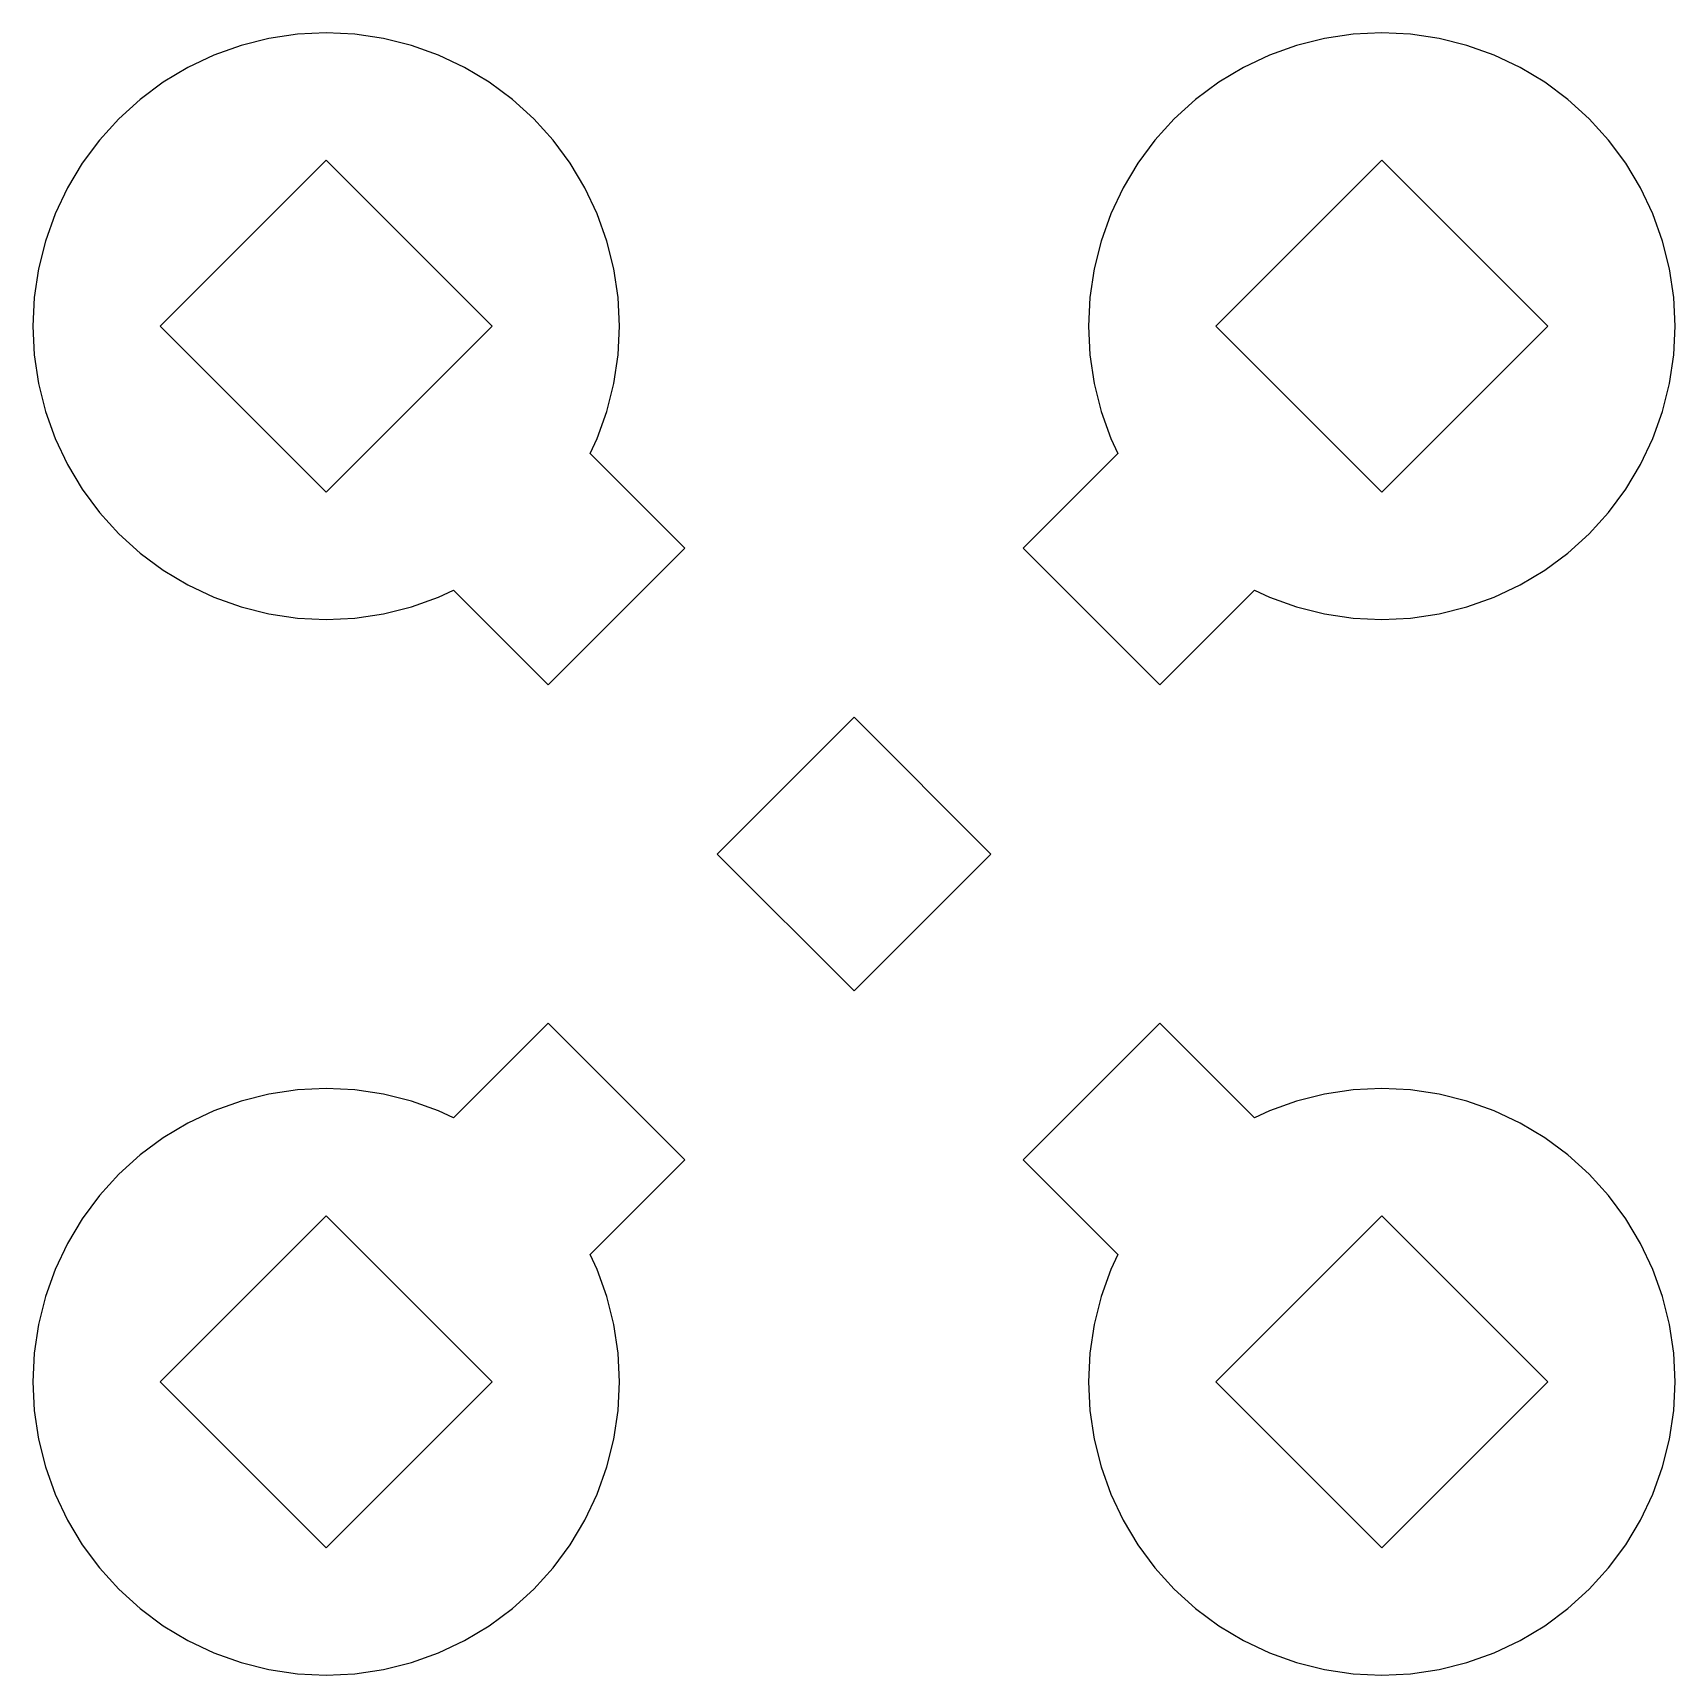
# Model space of a CAD drawing. Extents: x -7 to 7, y -7 to 7.
import ezdxf

# ---------------------------------------------------------------- set-up
doc = ezdxf.new("R2010")
doc.units = 0

msp = doc.modelspace()

# ---------------------------------------------------------------- linework, layer by layer
for p, q in [((-4.49719, 6.99718), (-4.74223, 6.98514)), ((-4.25214, 6.98514), (-4.49719, 6.99718)), ((4.49719, 6.99718), (4.25214, 6.98514)), ((4.74223, 6.98514), (4.49719, 6.99718)), ((-5.2229, 6.88953), (-5.4539, 6.80687)), ((-4.98491, 6.94914), (-5.2229, 6.88953)), ((-4.74223, 6.98514), (-4.98491, 6.94914)), ((-4.00948, 6.94914), (-4.25214, 6.98514)), ((-3.77148, 6.88953), (-4.00948, 6.94914)), ((-3.54048, 6.80687), (-3.77148, 6.88953)), ((3.77148, 6.88953), (3.54048, 6.80687)), ((4.00948, 6.94914), (3.77148, 6.88953)), ((4.25214, 6.98514), (4.00948, 6.94914)), ((4.98491, 6.94914), (4.74223, 6.98514)), ((5.2229, 6.88953), (4.98491, 6.94914)), ((5.4539, 6.80687), (5.2229, 6.88953)), ((-5.4539, 6.80687), (-5.67569, 6.702)), ((-3.3187, 6.702), (-3.54048, 6.80687)), ((3.54048, 6.80687), (3.3187, 6.702)), ((5.67569, 6.702), (5.4539, 6.80687)), ((-5.67569, 6.702), (-5.88611, 6.57585)), ((-3.10828, 6.57585), (-3.3187, 6.702)), ((3.3187, 6.702), (3.10828, 6.57585)), ((5.88611, 6.57585), (5.67569, 6.702)), ((-5.88611, 6.57585), (-6.08318, 6.42972)), ((-2.91121, 6.42972), (-3.10828, 6.57585)), ((3.10828, 6.57585), (2.91121, 6.42972)), ((6.08318, 6.42972), (5.88611, 6.57585)), ((-6.08318, 6.42972), (-6.26495, 6.26495)), ((-2.72942, 6.26495), (-2.91121, 6.42972)), ((2.91121, 6.42972), (2.72942, 6.26495)), ((6.26495, 6.26495), (6.08318, 6.42972)), ((-6.26495, 6.26495), (-6.42972, 6.08318)), ((-2.56465, 6.08316), (-2.72942, 6.26495)), ((2.72942, 6.26495), (2.56465, 6.08316)), ((6.42972, 6.08318), (6.26495, 6.26495)), ((-6.42972, 6.08318), (-6.57585, 5.88611)), ((-2.41852, 5.88611), (-2.56465, 6.08316)), ((2.56465, 6.08316), (2.41852, 5.88611)), ((6.57585, 5.88611), (6.42972, 6.08318)), ((-6.57585, 5.88611), (-6.702, 5.67569)), ((-5.91141, 4.49719), (-4.49719, 5.91141)), ((-4.49719, 5.91141), (-3.08298, 4.49719)), ((-2.29239, 5.67567), (-2.41852, 5.88611)), ((2.41852, 5.88611), (2.29239, 5.67567)), ((3.08298, 4.49719), (4.49719, 5.91141)), ((4.49719, 5.91141), (5.91141, 4.49719)), ((6.702, 5.67569), (6.57585, 5.88611)), ((-6.702, 5.67569), (-6.80687, 5.4539)), ((-2.1875, 5.45389), (-2.29239, 5.67567)), ((2.29239, 5.67567), (2.1875, 5.45389)), ((6.80687, 5.4539), (6.702, 5.67569)), ((-6.80687, 5.4539), (-6.88953, 5.2229)), ((-2.10484, 5.22289), (-2.1875, 5.45389)), ((2.1875, 5.45389), (2.10484, 5.22289)), ((6.88953, 5.2229), (6.80687, 5.4539)), ((-6.88953, 5.2229), (-6.94914, 4.98491)), ((-2.04524, 4.98491), (-2.10484, 5.22289)), ((2.10484, 5.22289), (2.04524, 4.98491)), ((6.94914, 4.98491), (6.88953, 5.2229)), ((-6.94914, 4.98491), (-6.98514, 4.74223)), ((-2.00922, 4.74222), (-2.04524, 4.98491)), ((2.04524, 4.98491), (2.00922, 4.74222)), ((6.98514, 4.74223), (6.94914, 4.98491)), ((-6.98514, 4.74223), (-6.99718, 4.49719)), ((-1.99719, 4.49718), (-2.00922, 4.74222)), ((2.00922, 4.74222), (1.99719, 4.49718)), ((6.99718, 4.49719), (6.98514, 4.74223)), ((-6.99718, 4.49719), (-6.98514, 4.25214)), ((-4.49719, 3.08298), (-5.91141, 4.49719)), ((-3.08298, 4.49719), (-4.49719, 3.08298)), ((-2.00923, 4.25212), (-1.99719, 4.49718)), ((1.99719, 4.49718), (2.00923, 4.25212)), ((4.49719, 3.08298), (3.08298, 4.49719)), ((5.91141, 4.49719), (4.49719, 3.08298)), ((6.98514, 4.25214), (6.99718, 4.49719)), ((-6.98514, 4.25214), (-6.94914, 4.00948)), ((-2.04523, 4.00945), (-2.00923, 4.25212)), ((2.00923, 4.25212), (2.04523, 4.00945)), ((6.94914, 4.00948), (6.98514, 4.25214)), ((-6.94914, 4.00948), (-6.88953, 3.77148)), ((-2.10484, 3.77147), (-2.04523, 4.00945)), ((2.04523, 4.00945), (2.10484, 3.77147)), ((6.88953, 3.77148), (6.94914, 4.00948)), ((-6.88953, 3.77148), (-6.80687, 3.54048)), ((-2.1875, 3.54047), (-2.10484, 3.77147)), ((2.10484, 3.77147), (2.1875, 3.54047)), ((6.80687, 3.54048), (6.88953, 3.77148)), ((-6.80687, 3.54048), (-6.702, 3.3187)), ((-2.2473, 3.41402), (-2.1875, 3.54047)), ((2.1875, 3.54047), (2.2473, 3.41402)), ((6.702, 3.3187), (6.80687, 3.54048)), ((-1.44037, 2.60709), (-2.2473, 3.41402)), ((2.2473, 3.41402), (1.44037, 2.60709)), ((-6.702, 3.3187), (-6.57585, 3.10828)), ((6.57585, 3.10828), (6.702, 3.3187)), ((-6.57585, 3.10828), (-6.42972, 2.91121)), ((6.42972, 2.91121), (6.57585, 3.10828)), ((-6.42972, 2.91121), (-6.26495, 2.72942)), ((6.26495, 2.72942), (6.42972, 2.91121)), ((-6.26495, 2.72942), (-6.08316, 2.56465)), ((6.08316, 2.56465), (6.26495, 2.72942)), ((-6.08316, 2.56465), (-5.88611, 2.41852)), ((-2.60709, 1.44037), (-1.44037, 2.60709)), ((1.44037, 2.60709), (2.60709, 1.44037)), ((5.88611, 2.41852), (6.08316, 2.56465)), ((-5.88611, 2.41852), (-5.67567, 2.29239)), ((5.67567, 2.29239), (5.88611, 2.41852)), ((-5.67567, 2.29239), (-5.45389, 2.1875)), ((-3.54047, 2.1875), (-3.41402, 2.2473)), ((-3.41402, 2.2473), (-2.60709, 1.44037)), ((2.60709, 1.44037), (3.41402, 2.2473)), ((3.41402, 2.2473), (3.54047, 2.1875)), ((5.45389, 2.1875), (5.67567, 2.29239)), ((-5.45389, 2.1875), (-5.22289, 2.10484)), ((-5.22289, 2.10484), (-4.98491, 2.04524)), ((-4.00945, 2.04523), (-3.77147, 2.10484)), ((-3.77147, 2.10484), (-3.54047, 2.1875)), ((3.54047, 2.1875), (3.77147, 2.10484)), ((3.77147, 2.10484), (4.00945, 2.04523)), ((4.98491, 2.04524), (5.22289, 2.10484)), ((5.22289, 2.10484), (5.45389, 2.1875)), ((-4.98491, 2.04524), (-4.74222, 2.00922)), ((-4.74222, 2.00922), (-4.49718, 1.99719)), ((-4.49718, 1.99719), (-4.25212, 2.00923)), ((-4.25212, 2.00923), (-4.00945, 2.04523)), ((4.00945, 2.04523), (4.25212, 2.00923)), ((4.25212, 2.00923), (4.49718, 1.99719)), ((4.49718, 1.99719), (4.74222, 2.00922)), ((4.74222, 2.00922), (4.98491, 2.04524)), ((0, 1.16672), (-1.16672, 0)), ((1.16672, 0), (0, 1.16672)), ((-1.16672, 0), (0, -1.16672)), ((0, -1.16672), (1.16672, 0)), ((-2.60709, -1.44037), (-3.41402, -2.2473)), ((-1.44037, -2.60709), (-2.60709, -1.44037)), ((2.60709, -1.44037), (1.44037, -2.60709)), ((3.41402, -2.2473), (2.60709, -1.44037)), ((-4.98491, -2.04524), (-5.22289, -2.10484)), ((-4.74222, -2.00922), (-4.98491, -2.04524)), ((-4.49718, -1.99719), (-4.74222, -2.00922)), ((-4.25212, -2.00923), (-4.49718, -1.99719)), ((-4.00945, -2.04523), (-4.25212, -2.00923)), ((-3.77147, -2.10484), (-4.00945, -2.04523)), ((4.00945, -2.04523), (3.77147, -2.10484)), ((4.25212, -2.00923), (4.00945, -2.04523)), ((4.49718, -1.99719), (4.25212, -2.00923)), ((4.74222, -2.00922), (4.49718, -1.99719)), ((4.98491, -2.04524), (4.74222, -2.00922)), ((5.22289, -2.10484), (4.98491, -2.04524)), ((-5.45389, -2.1875), (-5.67567, -2.29239)), ((-5.22289, -2.10484), (-5.45389, -2.1875)), ((-3.54047, -2.1875), (-3.77147, -2.10484)), ((-3.41402, -2.2473), (-3.54047, -2.1875)), ((3.54047, -2.1875), (3.41402, -2.2473)), ((3.77147, -2.10484), (3.54047, -2.1875)), ((5.45389, -2.1875), (5.22289, -2.10484)), ((5.67567, -2.29239), (5.45389, -2.1875)), ((-5.67567, -2.29239), (-5.88611, -2.41852)), ((5.88611, -2.41852), (5.67567, -2.29239)), ((-5.88611, -2.41852), (-6.08316, -2.56465)), ((6.08316, -2.56465), (5.88611, -2.41852)), ((-6.08316, -2.56465), (-6.26495, -2.72942)), ((-2.2473, -3.41402), (-1.44037, -2.60709)), ((1.44037, -2.60709), (2.2473, -3.41402)), ((6.26495, -2.72942), (6.08316, -2.56465)), ((-6.26495, -2.72942), (-6.42972, -2.91121)), ((6.42972, -2.91121), (6.26495, -2.72942)), ((-6.42972, -2.91121), (-6.57585, -3.10828)), ((6.57585, -3.10828), (6.42972, -2.91121)), ((-6.57585, -3.10828), (-6.702, -3.3187)), ((-5.91141, -4.49719), (-4.49719, -3.08298)), ((-4.49719, -3.08298), (-3.08298, -4.49719)), ((3.08298, -4.49719), (4.49719, -3.08298)), ((4.49719, -3.08298), (5.91141, -4.49719)), ((6.702, -3.3187), (6.57585, -3.10828)), ((-6.702, -3.3187), (-6.80687, -3.54048)), ((6.80687, -3.54048), (6.702, -3.3187)), ((-2.1875, -3.54047), (-2.2473, -3.41402)), ((2.2473, -3.41402), (2.1875, -3.54047)), ((-6.80687, -3.54048), (-6.88953, -3.77148)), ((-2.10484, -3.77147), (-2.1875, -3.54047)), ((2.1875, -3.54047), (2.10484, -3.77147)), ((6.88953, -3.77148), (6.80687, -3.54048)), ((-6.88953, -3.77148), (-6.94914, -4.00948)), ((-2.04523, -4.00945), (-2.10484, -3.77147)), ((2.10484, -3.77147), (2.04523, -4.00945)), ((6.94914, -4.00948), (6.88953, -3.77148)), ((-6.94914, -4.00948), (-6.98514, -4.25214)), ((-2.00923, -4.25212), (-2.04523, -4.00945)), ((2.04523, -4.00945), (2.00923, -4.25212)), ((6.98514, -4.25214), (6.94914, -4.00948)), ((-6.98514, -4.25214), (-6.99718, -4.49719)), ((-1.99719, -4.49718), (-2.00923, -4.25212)), ((2.00923, -4.25212), (1.99719, -4.49718)), ((6.99718, -4.49719), (6.98514, -4.25214)), ((-6.99718, -4.49719), (-6.98514, -4.74223)), ((-4.49719, -5.91141), (-5.91141, -4.49719)), ((-3.08298, -4.49719), (-4.49719, -5.91141)), ((-2.00922, -4.74222), (-1.99719, -4.49718)), ((1.99719, -4.49718), (2.00922, -4.74222)), ((4.49719, -5.91141), (3.08298, -4.49719)), ((5.91141, -4.49719), (4.49719, -5.91141)), ((6.98514, -4.74223), (6.99718, -4.49719)), ((-6.98514, -4.74223), (-6.94914, -4.98491)), ((-2.04524, -4.98491), (-2.00922, -4.74222)), ((2.00922, -4.74222), (2.04524, -4.98491)), ((6.94914, -4.98491), (6.98514, -4.74223)), ((-6.94914, -4.98491), (-6.88953, -5.2229)), ((-2.10484, -5.22289), (-2.04524, -4.98491)), ((2.04524, -4.98491), (2.10484, -5.22289)), ((6.88953, -5.2229), (6.94914, -4.98491)), ((-6.88953, -5.2229), (-6.80687, -5.4539)), ((-2.1875, -5.45389), (-2.10484, -5.22289)), ((2.10484, -5.22289), (2.1875, -5.45389)), ((6.80687, -5.4539), (6.88953, -5.2229)), ((-6.80687, -5.4539), (-6.702, -5.67569)), ((-2.29239, -5.67567), (-2.1875, -5.45389)), ((2.1875, -5.45389), (2.29239, -5.67567)), ((6.702, -5.67569), (6.80687, -5.4539)), ((-6.702, -5.67569), (-6.57585, -5.88611)), ((-2.41852, -5.88611), (-2.29239, -5.67567)), ((2.29239, -5.67567), (2.41852, -5.88611)), ((6.57585, -5.88611), (6.702, -5.67569)), ((-6.57585, -5.88611), (-6.42972, -6.08318)), ((-2.56465, -6.08316), (-2.41852, -5.88611)), ((2.41852, -5.88611), (2.56465, -6.08316)), ((6.42972, -6.08318), (6.57585, -5.88611)), ((-6.42972, -6.08318), (-6.26495, -6.26495)), ((-2.72942, -6.26495), (-2.56465, -6.08316)), ((2.56465, -6.08316), (2.72942, -6.26495)), ((6.26495, -6.26495), (6.42972, -6.08318)), ((-6.26495, -6.26495), (-6.08318, -6.42972)), ((-2.91121, -6.42972), (-2.72942, -6.26495)), ((2.72942, -6.26495), (2.91121, -6.42972)), ((6.08318, -6.42972), (6.26495, -6.26495)), ((-6.08318, -6.42972), (-5.88611, -6.57585)), ((-3.10828, -6.57585), (-2.91121, -6.42972)), ((2.91121, -6.42972), (3.10828, -6.57585)), ((5.88611, -6.57585), (6.08318, -6.42972)), ((-5.88611, -6.57585), (-5.67569, -6.702)), ((-3.3187, -6.702), (-3.10828, -6.57585)), ((3.10828, -6.57585), (3.3187, -6.702)), ((5.67569, -6.702), (5.88611, -6.57585)), ((-5.67569, -6.702), (-5.4539, -6.80687)), ((-3.54048, -6.80687), (-3.3187, -6.702)), ((3.3187, -6.702), (3.54048, -6.80687)), ((5.4539, -6.80687), (5.67569, -6.702)), ((-5.4539, -6.80687), (-5.2229, -6.88953)), ((-3.77148, -6.88953), (-3.54048, -6.80687)), ((3.54048, -6.80687), (3.77148, -6.88953)), ((5.2229, -6.88953), (5.4539, -6.80687)), ((-5.2229, -6.88953), (-4.98491, -6.94914)), ((-4.98491, -6.94914), (-4.74223, -6.98514)), ((-4.74223, -6.98514), (-4.49719, -6.99718)), ((-4.49719, -6.99718), (-4.25214, -6.98514)), ((-4.25214, -6.98514), (-4.00948, -6.94914)), ((-4.00948, -6.94914), (-3.77148, -6.88953)), ((3.77148, -6.88953), (4.00948, -6.94914)), ((4.00948, -6.94914), (4.25214, -6.98514)), ((4.25214, -6.98514), (4.49719, -6.99718)), ((4.49719, -6.99718), (4.74223, -6.98514)), ((4.74223, -6.98514), (4.98491, -6.94914)), ((4.98491, -6.94914), (5.2229, -6.88953))]:
    msp.add_line(p, q)

doc.saveas('drawing.dxf')
